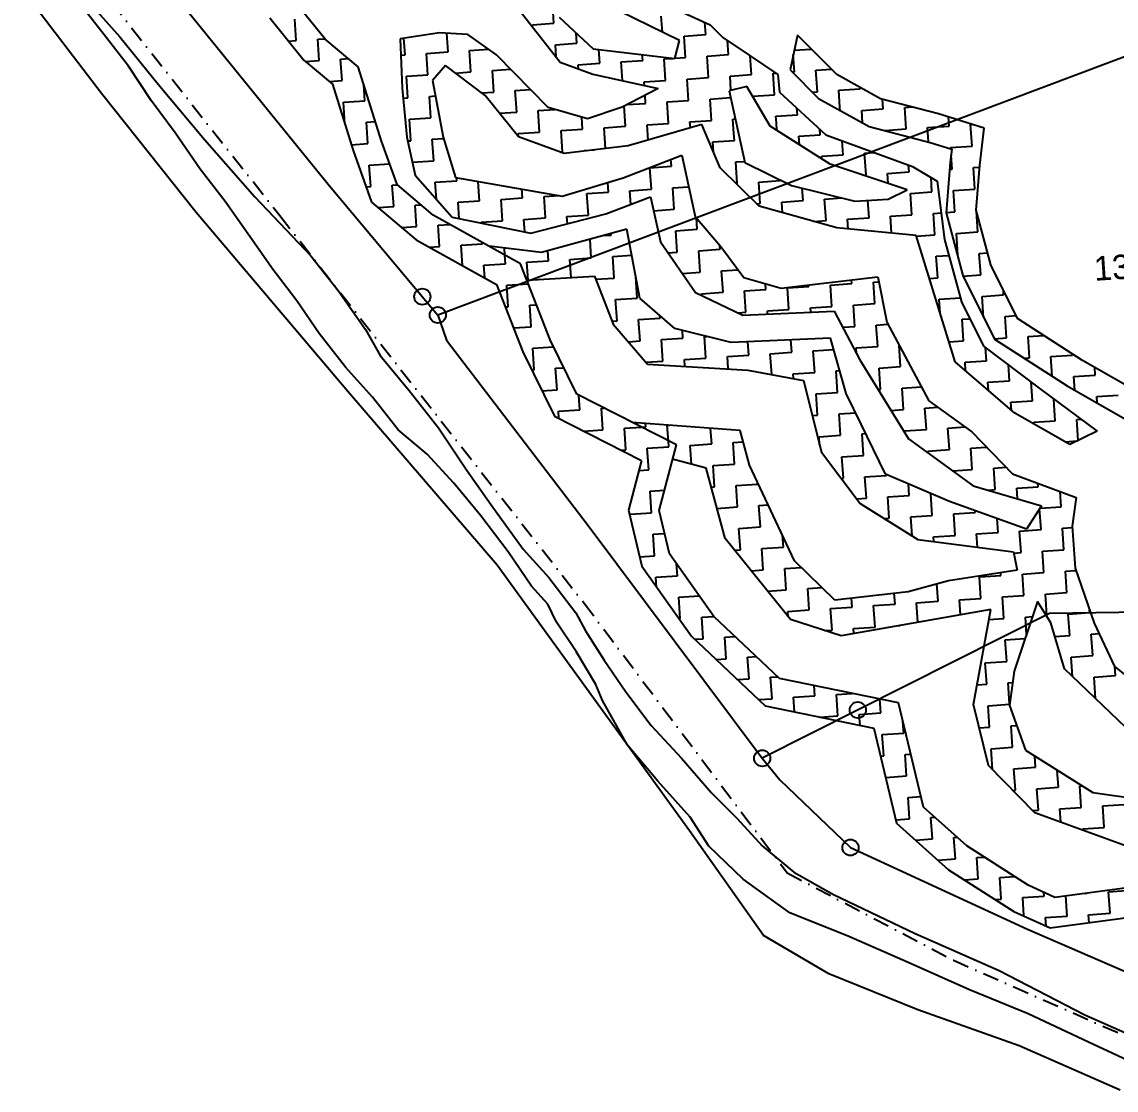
# Model space of a CAD drawing. Header units: metres. Extents: x 302356 to 305648, y 1939949 to 1943623.
# Drawn here: x 303051.5 to 303389.8, y 1940219.7 to 1940550 of the extents above; entities that cross this region are included whole.
import ezdxf

# ---------------------------------------------------------------- set-up
doc = ezdxf.new("R2010")
doc.units = ezdxf.units.M
doc.linetypes.add('DASHDOT', pattern=[1, 0.5, -0.25, 0, -0.25])
for name, color, linetype in [('LINE_WATER', 4, 'Continuous'), ('POLY_HATCH', 12, 'Continuous'), ('POLY_PARCEL', 6, 'Continuous'), ('POLY_WATER', 4, 'Continuous'), ('TEXT_PARCEL', 7, 'Continuous'), ('V_BOUND_STREAM_LINE', 7, 'DASHDOT')]:
    doc.layers.add(name, color=color, linetype=linetype)
doc.styles.add('TEXT_MAP', font='')
doc.styles.get('TEXT_MAP').set_extended_font_data('Kruti Dev 050')

msp = doc.modelspace()

# ---------------------------------------------------------------- linework, layer by layer
for centre in [(303175.29, 1940465.09), (303180.08, 1940459.39), (303309.93, 1940337.23), (303280.38, 1940322.33), (303307.67, 1940294.72)]:
    msp.add_circle(centre, 2.5)
at = {"layer": 'LINE_WATER'}
for p, q in [((303070.12, 1940558.47), (303081.74, 1940545.4)), ((303076.87, 1940546.04), (303071.33, 1940553.19)), ((303084.4, 1940536.35), (303076.87, 1940546.04)), ((303081.74, 1940545.4), (303093.59, 1940530.74)), ((303091.45, 1940525.76), (303084.4, 1940536.35)), ((303093.59, 1940530.74), (303107.96, 1940513.66)), ((303098.9, 1940515.74), (303091.45, 1940525.76)), ((303106.64, 1940504.45), (303098.9, 1940515.74)), ((303107.96, 1940513.66), (303123.55, 1940495.92)), ((303114.3, 1940494.55), (303106.64, 1940504.45)), ((303121.43, 1940484.39), (303114.3, 1940494.55)), ((303123.55, 1940495.92), (303140.8, 1940477.65)), ((303129.16, 1940473.32), (303121.43, 1940484.39)), ((303140.8, 1940477.65), (303149.26, 1940466.94)), ((303136.46, 1940463.82), (303129.16, 1940473.32)), ((303149.26, 1940466.94), (303157.7, 1940454.94)), ((303143.38, 1940453.66), (303136.46, 1940463.82)), ((303151.5, 1940443.25), (303143.38, 1940453.66)), ((303157.7, 1940454.94), (303162.22, 1940446.87)), ((303162.22, 1940446.87), (303171.22, 1940436.09)), ((303159.86, 1940434.04), (303151.5, 1940443.25)), ((303171.22, 1940436.09), (303180.28, 1940424.46)), ((303167.85, 1940423.84), (303159.86, 1940434.04)), ((303176.74, 1940416.38), (303167.85, 1940423.84)), ((303180.28, 1940424.46), (303189, 1940411.52)), ((303185.08, 1940407.39), (303176.74, 1940416.38)), ((303189, 1940411.52), (303196.61, 1940400.66)), ((303193.39, 1940397.32), (303185.08, 1940407.39)), ((303196.61, 1940400.66), (303206.45, 1940387.03)), ((303201.88, 1940386.18), (303193.39, 1940397.32)), ((303209.05, 1940375.5), (303201.88, 1940386.18)), ((303206.45, 1940387.03), (303214.45, 1940378.22)), ((303214.45, 1940378.22), (303222.71, 1940367.29)), ((303214.05, 1940369.93), (303209.05, 1940375.5)), ((303216.78, 1940364.42), (303214.05, 1940369.93)), ((303222.87, 1940355.38), (303216.78, 1940364.42)), ((303222.71, 1940367.29), (303225.78, 1940361.7)), ((303225.78, 1940361.7), (303231.55, 1940352.64)), ((303228.93, 1940345.16), (303222.87, 1940355.38)), ((303231.55, 1940352.64), (303238.22, 1940342.88)), ((303230.99, 1940340.14), (303228.93, 1940345.16)), ((303238.22, 1940342.88), (303246.02, 1940332.46)), ((303238.71, 1940326.38), (303230.99, 1940340.14)), ((303246.02, 1940332.46), (303255.41, 1940322.35)), ((303248.15, 1940315.2), (303238.71, 1940326.38)), ((303255.41, 1940322.35), (303264.73, 1940311.59)), ((303258.14, 1940304.06), (303248.15, 1940315.2)), ((303264.73, 1940311.59), (303272.56, 1940303.85)), ((303263.9, 1940295.11), (303258.14, 1940304.06)), ((303272.56, 1940303.85), (303280.34, 1940295.25)), ((303274.47, 1940284.97), (303263.9, 1940295.11)), ((303280.34, 1940295.25), (303290.13, 1940287.1)), ((303290.13, 1940287.1), (303302.42, 1940280.2)), ((303288.93, 1940274.56), (303274.47, 1940284.97)), ((303302.42, 1940280.2), (303327.63, 1940268.15)), ((303307.16, 1940267.2), (303288.93, 1940274.56)), ((303325.54, 1940259.2), (303307.16, 1940267.2)), ((303327.63, 1940268.15), (303353.66, 1940256.69)), ((303344.49, 1940250.71), (303325.54, 1940259.2)), ((303353.66, 1940256.69), (303380.16, 1940243.02)), ((303362.62, 1940243.34), (303344.49, 1940250.71)), ((303381.27, 1940234.5), (303362.62, 1940243.34)), ((303380.16, 1940243.02), (303403.98, 1940232.38)), ((303400.8, 1940225.4), (303381.27, 1940234.5))]:
    msp.add_line(p, q, dxfattribs=at)
at = {"layer": 'POLY_HATCH'}
for p, q in [((303254.78, 1940544.25), (303226.98, 1940557.98)), ((303145.21, 1940544.67), (303135.97, 1940556.18)), ((303203.25, 1940556.2), (303217.94, 1940537.59)), ((303248.89, 1940556.17), (303264.32, 1940549.14)), ((303128.09, 1940551.31), (303138.62, 1940538.18)), ((303217.61, 1940551.54), (303228.08, 1940541.72)), ((303264.32, 1940549.14), (303268.24, 1940545.23)), ((303155.48, 1940536.16), (303145.21, 1940544.67)), ((303180.65, 1940546.69), (303168.44, 1940544.78)), ((303168.44, 1940544.78), (303169.1, 1940529.58)), ((303189.4, 1940546.19), (303180.65, 1940546.69)), ((303198.18, 1940539.89), (303189.4, 1940546.19)), ((303253.33, 1940538.71), (303254.78, 1940544.25)), ((303268.24, 1940545.23), (303276.32, 1940539.78)), ((303291.27, 1940545.95), (303288.98, 1940535.22)), ((303303.42, 1940533.77), (303291.27, 1940545.95)), ((303228.08, 1940541.72), (303253.33, 1940538.71)), ((303138.62, 1940538.18), (303147.51, 1940530.81)), ((303214.17, 1940523.55), (303198.18, 1940539.89)), ((303217.94, 1940537.59), (303227.99, 1940533.91)), ((303276.32, 1940539.78), (303285.23, 1940533.78)), ((303162.66, 1940513.2), (303155.48, 1940536.16)), ((303182.44, 1940536.59), (303178.4, 1940531.96)), ((303194.69, 1940527.25), (303182.44, 1940536.59)), ((303227.99, 1940533.91), (303248.26, 1940529.47)), ((303285.23, 1940533.78), (303285.76, 1940528.31)), ((303288.98, 1940535.22), (303297.83, 1940526.34)), ((303316.93, 1940526.29), (303303.42, 1940533.77)), ((303147.51, 1940530.81), (303153.93, 1940510.28)), ((303178.4, 1940531.96), (303181.76, 1940514.41)), ((303275.59, 1940530.09), (303270.12, 1940528.74)), ((303282.8, 1940517.82), (303275.59, 1940530.09)), ((303169.1, 1940529.58), (303170.48, 1940514.44)), ((303204.99, 1940514.52), (303194.69, 1940527.25)), ((303248.26, 1940529.47), (303237.04, 1940523.64)), ((303270.12, 1940528.74), (303275.06, 1940506.51)), ((303285.76, 1940528.31), (303300.09, 1940515.12)), ((303226.39, 1940520.02), (303214.17, 1940523.55)), ((303237.04, 1940523.64), (303226.39, 1940520.02)), ((303297.83, 1940526.34), (303313.5, 1940517.68)), ((303334.87, 1940521.63), (303316.93, 1940526.29)), ((303349.02, 1940517.13), (303334.87, 1940521.63)), ((303261.74, 1940518.34), (303238.95, 1940511.73)), ((303267.37, 1940504.93), (303261.74, 1940518.34)), ((303301.43, 1940506), (303282.8, 1940517.82)), ((303313.5, 1940517.68), (303332.32, 1940512.78)), ((303347.69, 1940505.72), (303349.02, 1940517.13)), ((303167.46, 1940499.74), (303162.66, 1940513.2)), ((303170.48, 1940514.44), (303173.09, 1940502.64)), ((303181.76, 1940514.41), (303185.5, 1940501.96)), ((303219.14, 1940509.3), (303204.99, 1940514.52)), ((303300.09, 1940515.12), (303326.89, 1940505.31)), ((303153.93, 1940510.28), (303159.62, 1940494.31)), ((303238.95, 1940511.73), (303219.14, 1940509.3)), ((303332.32, 1940512.78), (303339.01, 1940510.66)), ((303339.01, 1940510.66), (303338.54, 1940506.63)), ((303237.44, 1940501.83), (303255.48, 1940508.85)), ((303255.48, 1940508.85), (303259.66, 1940489.9)), ((303275.06, 1940506.51), (303289.44, 1940499.47)), ((303338.54, 1940506.63), (303337.23, 1940490.98)), ((303279.42, 1940493.04), (303267.37, 1940504.93)), ((303325.19, 1940498.12), (303301.43, 1940506)), ((303326.89, 1940505.31), (303334.46, 1940500.74)), ((303346.53, 1940491.8), (303347.69, 1940505.72)), ((303178.67, 1940490.26), (303167.46, 1940499.74)), ((303173.09, 1940502.64), (303184.5, 1940489.61)), ((303185.5, 1940501.96), (303218.57, 1940496.2)), ((303218.57, 1940496.2), (303237.44, 1940501.83)), ((303334.46, 1940500.74), (303336.76, 1940482.75)), ((303289.44, 1940499.47), (303309.07, 1940494.58)), ((303319.33, 1940495.27), (303325.19, 1940498.12)), ((303159.62, 1940494.31), (303173.42, 1940482.66)), ((303232, 1940490.64), (303245.8, 1940495.92)), ((303245.8, 1940495.92), (303248.92, 1940481.98)), ((303303.48, 1940486.32), (303279.42, 1940493.04)), ((303309.07, 1940494.58), (303319.33, 1940495.27)), ((303205.64, 1940475.24), (303178.67, 1940490.26)), ((303184.5, 1940489.61), (303208.79, 1940484.72)), ((303208.79, 1940484.72), (303232, 1940490.64)), ((303259.66, 1940489.9), (303267.55, 1940480.63)), ((303337.23, 1940490.98), (303342.37, 1940471.65)), ((303351.03, 1940474.91), (303346.53, 1940491.8)), ((303327.97, 1940483.98), (303303.48, 1940486.32)), ((303173.42, 1940482.66), (303198.27, 1940468.82)), ((303238.48, 1940485.9), (303212.09, 1940478.68)), ((303242.59, 1940464.62), (303238.48, 1940485.9)), ((303340.04, 1940444.87), (303327.97, 1940483.98)), ((303336.76, 1940482.75), (303342.05, 1940463.51)), ((303212.09, 1940478.68), (303195.95, 1940480.64)), ((303248.92, 1940481.98), (303259.78, 1940466.38)), ((303267.55, 1940480.63), (303274.74, 1940470.95)), ((303214.82, 1940451.68), (303205.64, 1940475.24)), ((303359.28, 1940458.28), (303351.03, 1940474.91)), ((303207.61, 1940470.19), (303228.56, 1940471.44)), ((303228.56, 1940471.44), (303234.28, 1940456.59)), ((303274.74, 1940470.95), (303286.21, 1940467.74)), ((303286.21, 1940467.74), (303316.12, 1940471.2)), ((303316.12, 1940471.2), (303318.87, 1940457.23)), ((303342.37, 1940471.65), (303352.18, 1940451.9)), ((303198.27, 1940468.82), (303206.39, 1940447.98)), ((303259.78, 1940466.38), (303274.41, 1940459.38)), ((303253.4, 1940455.19), (303242.59, 1940464.62)), ((303342.05, 1940463.51), (303348.79, 1940449.81)), ((303274.41, 1940459.38), (303302.65, 1940460.56)), ((303302.65, 1940460.56), (303310.57, 1940445.49)), ((303234.28, 1940456.59), (303244.92, 1940444.24)), ((303318.87, 1940457.23), (303331.89, 1940432.88)), ((303379.46, 1940445.38), (303359.28, 1940458.28)), ((303270.75, 1940450.92), (303253.4, 1940455.19)), ((303301.52, 1940452.26), (303270.75, 1940450.92)), ((303306.31, 1940435.17), (303301.52, 1940452.26)), ((303223.03, 1940434.9), (303214.82, 1940451.68)), ((303348.79, 1940449.81), (303366, 1940436.82)), ((303352.18, 1940451.9), (303374.69, 1940437.51)), ((303206.39, 1940447.98), (303216.12, 1940428.09)), ((303310.57, 1940445.49), (303325.64, 1940421.1)), ((303399.1, 1940434.12), (303379.46, 1940445.38)), ((303244.92, 1940444.24), (303275.91, 1940442.33)), ((303275.91, 1940442.33), (303293.19, 1940439.14)), ((303358.54, 1940429.06), (303340.04, 1940444.87)), ((303293.19, 1940439.14), (303298.68, 1940417.01)), ((303366, 1940436.82), (303383.96, 1940423.52)), ((303374.69, 1940437.51), (303392.53, 1940427.29)), ((303253.83, 1940419.23), (303223.03, 1940434.9)), ((303310.94, 1940425.68), (303306.31, 1940435.17)), ((303331.89, 1940432.88), (303345.24, 1940423.26)), ((303375.53, 1940419.32), (303358.54, 1940429.06)), ((303216.12, 1940428.09), (303243.06, 1940414.39)), ((303273.54, 1940423.67), (303240.19, 1940426.17)), ((303318.52, 1940410.22), (303310.94, 1940425.68)), ((303276.43, 1940412.98), (303273.54, 1940423.67)), ((303345.24, 1940423.26), (303357.74, 1940410.31)), ((303383.96, 1940423.52), (303375.53, 1940419.32)), ((303248.54, 1940398.92), (303253.83, 1940419.23)), ((303325.64, 1940421.1), (303345.63, 1940406.61)), ((303298.68, 1940417.01), (303310.64, 1940401.13)), ((303243.06, 1940414.39), (303239.06, 1940399.02)), ((303263.06, 1940412.08), (303252.67, 1940414.78)), ((303268.88, 1940390.33), (303263.06, 1940412.08)), ((303290.41, 1940383.43), (303276.43, 1940412.98)), ((303338.33, 1940401.76), (303318.52, 1940410.22)), ((303357.74, 1940410.31), (303377.48, 1940402.93)), ((303345.63, 1940406.61), (303366.75, 1940400.41)), ((303362.15, 1940393.2), (303338.33, 1940401.76)), ((303377.48, 1940402.93), (303376.25, 1940394.14)), ((303239.06, 1940399.02), (303243.17, 1940381.69)), ((303251.71, 1940385.55), (303248.54, 1940398.92)), ((303310.64, 1940401.13), (303328.46, 1940389.99)), ((303366.75, 1940400.41), (303362.15, 1940393.2)), ((303376.25, 1940394.14), (303377.13, 1940381.13)), ((303289.09, 1940365.2), (303268.88, 1940390.33)), ((303328.46, 1940389.99), (303358.12, 1940386.18)), ((303265.45, 1940366.14), (303251.71, 1940385.55)), ((303358.12, 1940386.18), (303359.24, 1940380.45)), ((303243.17, 1940381.69), (303258.47, 1940360.08)), ((303302.85, 1940371.21), (303290.41, 1940383.43)), ((303377.13, 1940381.13), (303383, 1940364.11)), ((303359.24, 1940380.45), (303338.03, 1940377.21)), ((303338.03, 1940377.21), (303325.55, 1940373.83)), ((303325.55, 1940373.83), (303302.85, 1940371.21)), ((303351.04, 1940368.37), (303304.75, 1940360.17)), ((303345.76, 1940338.98), (303351.04, 1940368.37)), ((303365.54, 1940370.79), (303358.28, 1940349.25)), ((303369.62, 1940364.17), (303365.54, 1940370.79)), ((303285.73, 1940347.04), (303265.45, 1940366.14)), ((303304.75, 1940360.17), (303289.09, 1940365.2)), ((303373.84, 1940349.94), (303369.62, 1940364.17)), ((303383, 1940364.11), (303389.34, 1940350.75)), ((303258.47, 1940360.08), (303281.32, 1940338.55)), ((303389.34, 1940350.75), (303406.8, 1940336.54)), ((303358.28, 1940349.25), (303356.81, 1940338.63)), ((303395.19, 1940329.6), (303373.84, 1940349.94)), ((303322.53, 1940339.42), (303285.73, 1940347.04)), ((303281.32, 1940338.55), (303314.94, 1940331.59)), ((303330.23, 1940307.23), (303322.53, 1940339.42)), ((303350.3, 1940320.05), (303345.76, 1940338.98)), ((303356.81, 1940338.63), (303361.74, 1940324.81)), ((303314.94, 1940331.59), (303321.95, 1940302.29)), ((303361.74, 1940324.81), (303382.59, 1940311.7)), ((303364.72, 1940305.42), (303350.3, 1940320.05)), ((303382.59, 1940311.7), (303414.48, 1940307.31)), ((303343.62, 1940295.21), (303330.23, 1940307.23)), ((303394.13, 1940294.7), (303364.72, 1940305.42)), ((303321.95, 1940302.29), (303338.03, 1940287.86)), ((303362.61, 1940283.07), (303343.62, 1940295.21)), ((303338.03, 1940287.86), (303358.2, 1940274.97)), ((303370.86, 1940279.32), (303362.61, 1940283.07)), ((303401.6, 1940283.43), (303370.86, 1940279.32)), ((303358.2, 1940274.97), (303369.46, 1940269.85)), ((303369.46, 1940269.85), (303394.83, 1940273.24))]:
    msp.add_line(p, q, dxfattribs=at)
at = {"layer": 'POLY_HATCH', "linetype": 'Continuous'}
for p, q in [((303215.98, 1940549.62), (303215.53, 1940556.26)), ((303136.3, 1940544.25), (303135.86, 1940550.89)), ((303249.51, 1940546.85), (303249.18, 1940551.86)), ((303209.34, 1940549.17), (303215.98, 1940549.62)), ((303209.39, 1940548.42), (303209.34, 1940549.17)), ((303262.9, 1940546.11), (303262.65, 1940549.9)), ((303133.88, 1940544.09), (303136.3, 1940544.25)), ((303142.94, 1940544.7), (303145.07, 1940544.84)), ((303143.39, 1940538.06), (303142.94, 1940544.7)), ((303169.95, 1940539.85), (303169.6, 1940544.96)), ((303183.23, 1940540.74), (303182.83, 1940546.57)), ((303223.07, 1940543.43), (303222.85, 1940546.63)), ((303256.26, 1940545.66), (303262.9, 1940546.11)), ((303256.71, 1940539.02), (303256.26, 1940545.66)), ((303269.99, 1940539.92), (303269.7, 1940544.25)), ((303176.59, 1940540.3), (303183.23, 1940540.74)), ((303177.03, 1940533.66), (303176.59, 1940540.3)), ((303189.87, 1940541.19), (303195.81, 1940541.59)), ((303190.31, 1940534.55), (303189.87, 1940541.19)), ((303216.43, 1940542.98), (303223.07, 1940543.43)), ((303216.68, 1940539.19), (303216.43, 1940542.98)), ((303230.15, 1940537.23), (303229.86, 1940541.51)), ((303290.27, 1940541.28), (303295.56, 1940541.64)), ((303139.11, 1940537.77), (303143.39, 1940538.06)), ((303150.03, 1940538.51), (303152.45, 1940538.67)), ((303150.48, 1940531.87), (303150.03, 1940538.51)), ((303168.65, 1940539.76), (303169.95, 1940539.85)), ((303223.51, 1940536.79), (303230.15, 1940537.23)), ((303223.6, 1940535.52), (303223.51, 1940536.79)), ((303236.79, 1940537.68), (303243.43, 1940538.13)), ((303237.18, 1940531.9), (303236.79, 1940537.68)), ((303243.43, 1940538.13), (303243.31, 1940539.91)), ((303250.07, 1940538.58), (303252.86, 1940538.76)), ((303250.52, 1940531.94), (303250.07, 1940538.58)), ((303253.36, 1940538.8), (303256.71, 1940539.02)), ((303263.35, 1940539.47), (303269.99, 1940539.92)), ((303263.8, 1940532.83), (303263.35, 1940539.47)), ((303277.08, 1940533.73), (303276.69, 1940539.54)), ((303290.36, 1940534.62), (303290, 1940539.98)), ((303170.4, 1940533.21), (303177.03, 1940533.66)), ((303185.54, 1940534.23), (303190.31, 1940534.55)), ((303196.95, 1940535), (303202.59, 1940535.38)), ((303197.4, 1940528.36), (303196.95, 1940535)), ((303270.44, 1940533.28), (303277.08, 1940533.73)), ((303283.72, 1940534.17), (303284.57, 1940534.23)), ((303284.16, 1940527.53), (303283.72, 1940534.17)), ((303289.62, 1940534.57), (303290.36, 1940534.62)), ((303297, 1940535.07), (303301.8, 1940535.39)), ((303297.44, 1940528.43), (303297, 1940535.07)), ((303146.56, 1940531.6), (303150.48, 1940531.87)), ((303157.56, 1940525.68), (303157.23, 1940530.55)), ((303170.84, 1940526.57), (303170.4, 1940533.21)), ((303243.88, 1940531.49), (303250.52, 1940531.94)), ((303243.95, 1940530.42), (303243.88, 1940531.49)), ((303257.16, 1940532.38), (303263.8, 1940532.83)), ((303257.61, 1940525.74), (303257.16, 1940532.38)), ((303270.73, 1940528.89), (303270.44, 1940533.28)), ((303169.38, 1940526.47), (303170.84, 1940526.57)), ((303177.48, 1940527.02), (303179.32, 1940527.14)), ((303177.93, 1940520.38), (303177.48, 1940527.02)), ((303193.58, 1940528.1), (303197.4, 1940528.36)), ((303204.04, 1940528.81), (303208.71, 1940529.12)), ((303204.49, 1940522.17), (303204.04, 1940528.81)), ((303244.33, 1940524.85), (303244.16, 1940527.34)), ((303264.24, 1940526.19), (303270.59, 1940526.62)), ((303277.52, 1940527.09), (303284.16, 1940527.53)), ((303277.55, 1940526.77), (303277.52, 1940527.09)), ((303295.86, 1940528.32), (303297.44, 1940528.43)), ((303304.08, 1940528.88), (303310.72, 1940529.32)), ((303304.43, 1940523.69), (303304.08, 1940528.88)), ((303310.72, 1940529.32), (303310.69, 1940529.74)), ((303150.92, 1940525.23), (303157.56, 1940525.68)), ((303151.37, 1940518.59), (303150.92, 1940525.23)), ((303238.13, 1940517.76), (303237.71, 1940523.99)), ((303238.63, 1940524.47), (303244.33, 1940524.85)), ((303250.97, 1940525.3), (303257.61, 1940525.74)), ((303251.41, 1940518.66), (303250.97, 1940525.3)), ((303264.69, 1940519.55), (303264.24, 1940526.19)), ((303291.25, 1940521.34), (303291.11, 1940523.38)), ((303304.5, 1940522.65), (303304.43, 1940523.69)), ((303317.81, 1940523.13), (303317.61, 1940526.11)), ((303324.45, 1940523.58), (303326.77, 1940523.73)), ((303324.9, 1940516.94), (303324.45, 1940523.58)), ((303171.29, 1940519.93), (303177.93, 1940520.38)), ((303171.74, 1940513.29), (303171.29, 1940519.93)), ((303199.1, 1940521.8), (303204.49, 1940522.17)), ((303211.13, 1940522.61), (303216.21, 1940522.96)), ((303211.57, 1940515.97), (303211.13, 1940522.61)), ((303224.85, 1940516.87), (303224.61, 1940520.53)), ((303271.33, 1940520), (303272.05, 1940520.05)), ((303271.63, 1940515.56), (303271.33, 1940520)), ((303284.61, 1940520.89), (303291.25, 1940521.34)), ((303284.75, 1940518.81), (303284.61, 1940520.89)), ((303311.17, 1940522.68), (303317.81, 1940523.13)), ((303311.43, 1940518.82), (303311.17, 1940522.68)), ((303338.18, 1940517.83), (303337.99, 1940520.64)), ((303151.33, 1940518.59), (303151.37, 1940518.59)), ((303158.01, 1940519.04), (303160.78, 1940519.22)), ((303158.46, 1940512.4), (303158.01, 1940519.04)), ((303218.21, 1940516.42), (303224.85, 1940516.87)), ((303218.66, 1940509.78), (303218.21, 1940516.42)), ((303231.49, 1940517.32), (303238.13, 1940517.76)), ((303231.93, 1940510.87), (303231.49, 1940517.32)), ((303244.77, 1940518.21), (303251.41, 1940518.66)), ((303245.09, 1940513.51), (303244.77, 1940518.21)), ((303258.05, 1940519.1), (303264.69, 1940519.55)), ((303258.17, 1940517.31), (303258.05, 1940519.1)), ((303284.91, 1940516.49), (303284.75, 1940518.81)), ((303298.34, 1940515.15), (303298.22, 1940516.84)), ((303318.26, 1940516.49), (303324.9, 1940516.94)), ((303318.26, 1940516.44), (303318.26, 1940516.49)), ((303331.54, 1940517.39), (303338.18, 1940517.83)), ((303331.84, 1940512.91), (303331.54, 1940517.39)), ((303344.82, 1940518.28), (303345.3, 1940518.31)), ((303345.26, 1940511.64), (303344.82, 1940518.28)), ((303170.75, 1940513.22), (303171.74, 1940513.29)), ((303178.38, 1940513.74), (303181.89, 1940513.97)), ((303178.82, 1940507.1), (303178.38, 1940513.74)), ((303204.94, 1940515.53), (303211.57, 1940515.97)), ((303205, 1940514.52), (303204.94, 1940515.53)), ((303265.14, 1940512.91), (303271.78, 1940513.36)), ((303271.78, 1940513.36), (303271.63, 1940515.56)), ((303291.7, 1940514.7), (303298.34, 1940515.15)), ((303291.88, 1940512.06), (303291.7, 1940514.7)), ((303305.42, 1940508.96), (303305.13, 1940513.27)), ((303153.38, 1940512.05), (303158.46, 1940512.4)), ((303217.97, 1940509.74), (303218.66, 1940509.78)), ((303225.3, 1940510.23), (303228.4, 1940510.44)), ((303225.31, 1940510.06), (303225.3, 1940510.23)), ((303265.35, 1940509.73), (303265.14, 1940512.91)), ((303338.62, 1940511.19), (303345.26, 1940511.64)), ((303338.65, 1940510.77), (303338.62, 1940511.19)), ((303172.2, 1940506.65), (303178.82, 1940507.1)), ((303252.31, 1940505.38), (303252.16, 1940507.56)), ((303272.23, 1940506.72), (303274.97, 1940506.9)), ((303272.67, 1940500.08), (303272.23, 1940506.72)), ((303298.79, 1940508.51), (303305.42, 1940508.96)), ((303298.84, 1940507.64), (303298.79, 1940508.51)), ((303312.06, 1940509.4), (303315.14, 1940509.61)), ((303312.51, 1940502.76), (303312.06, 1940509.4)), ((303339.07, 1940504.55), (303338.79, 1940508.77)), ((303158.9, 1940505.76), (303165.16, 1940506.18)), ((303159.35, 1940499.12), (303158.9, 1940505.76)), ((303245.67, 1940504.93), (303252.31, 1940505.38)), ((303246.12, 1940498.29), (303245.67, 1940504.93)), ((303319.15, 1940503.21), (303325.79, 1940503.66)), ((303319.36, 1940500.05), (303319.15, 1940503.21)), ((303325.79, 1940503.66), (303325.65, 1940505.77)), ((303338.36, 1940504.51), (303339.07, 1940504.55)), ((303345.71, 1940505), (303347.65, 1940505.13)), ((303346.16, 1940498.36), (303345.71, 1940505)), ((303165.99, 1940499.56), (303167.54, 1940499.67)), ((303166.44, 1940492.92), (303165.99, 1940499.56)), ((303179.27, 1940500.46), (303185.91, 1940500.91)), ((303179.63, 1940495.17), (303179.27, 1940500.46)), ((303185.91, 1940500.91), (303185.84, 1940501.9)), ((303192.91, 1940496.05), (303192.59, 1940500.72)), ((303232.84, 1940497.4), (303232.63, 1940500.4)), ((303272.31, 1940500.06), (303272.67, 1940500.08)), ((303279.31, 1940500.53), (303285.95, 1940500.98)), ((303279.76, 1940493.89), (303279.31, 1940500.53)), ((303285.95, 1940500.98), (303285.94, 1940501.18)), ((303311.41, 1940502.69), (303312.51, 1940502.76)), ((303332.88, 1940497.47), (303332.58, 1940501.88)), ((303157.94, 1940499.02), (303159.35, 1940499.12)), ((303206.28, 1940495.61), (303206.09, 1940498.37)), ((303212.92, 1940496.06), (303217.6, 1940496.37)), ((303226.2, 1940496.95), (303232.84, 1940497.4)), ((303226.64, 1940490.31), (303226.2, 1940496.95)), ((303239.48, 1940497.84), (303246.12, 1940498.29)), ((303239.76, 1940493.61), (303239.48, 1940497.84)), ((303252.75, 1940498.74), (303257.64, 1940499.07)), ((303253.2, 1940492.1), (303252.75, 1940498.74)), ((303293.04, 1940494.78), (303292.78, 1940498.64)), ((303326.24, 1940497.02), (303332.88, 1940497.47)), ((303326.69, 1940490.38), (303326.24, 1940497.02)), ((303339.52, 1940497.91), (303346.16, 1940498.36)), ((303339.96, 1940491.27), (303339.52, 1940497.91)), ((303161.64, 1940492.6), (303166.44, 1940492.92)), ((303173.08, 1940493.37), (303174.85, 1940493.49)), ((303173.53, 1940486.73), (303173.08, 1940493.37)), ((303186.36, 1940494.27), (303193, 1940494.71)), ((303186.7, 1940489.17), (303186.36, 1940494.27)), ((303193, 1940494.71), (303192.91, 1940496.05)), ((303199.64, 1940495.16), (303206.28, 1940495.61)), ((303200.08, 1940488.52), (303199.64, 1940495.16)), ((303213.36, 1940489.42), (303212.92, 1940496.06)), ((303278.64, 1940493.81), (303279.76, 1940493.89)), ((303286.4, 1940494.34), (303293.04, 1940494.78)), ((303286.62, 1940491.03), (303286.4, 1940494.34)), ((303299.68, 1940495.23), (303305.01, 1940495.59)), ((303300.13, 1940488.59), (303299.68, 1940495.23)), ((303313.41, 1940489.48), (303313.05, 1940494.84)), ((303206.72, 1940488.97), (303213.36, 1940489.42)), ((303220, 1940489.86), (303226.64, 1940490.31)), ((303220.15, 1940487.62), (303220, 1940489.86)), ((303246.75, 1940491.66), (303253.2, 1940492.1)), ((303260.29, 1940485.91), (303260.05, 1940489.44)), ((303306.77, 1940489.04), (303313.41, 1940489.48)), ((303320.05, 1940489.93), (303326.69, 1940490.38)), ((303320.4, 1940484.7), (303320.05, 1940489.93)), ((303333.33, 1940490.83), (303335.71, 1940490.99)), ((303333.77, 1940484.19), (303333.33, 1940490.83)), ((303337.24, 1940491.09), (303339.96, 1940491.27)), ((303347.05, 1940485.08), (303346.62, 1940491.48)), ((303168.96, 1940486.42), (303173.53, 1940486.73)), ((303180.17, 1940487.18), (303183.77, 1940487.42)), ((303180.61, 1940480.54), (303180.17, 1940487.18)), ((303193.44, 1940488.07), (303200.08, 1940488.52)), ((303193.46, 1940487.81), (303193.44, 1940488.07)), ((303206.99, 1940485.08), (303206.72, 1940488.97)), ((303296.28, 1940488.33), (303300.13, 1940488.59)), ((303306.97, 1940485.98), (303306.77, 1940489.04)), ((303227.54, 1940477.03), (303227.15, 1940482.8)), ((303231.39, 1940483.96), (303233.73, 1940484.12)), ((303233.73, 1940484.12), (303233.7, 1940484.59)), ((303253.65, 1940485.46), (303260.29, 1940485.91)), ((303254.1, 1940478.82), (303253.65, 1940485.46)), ((303328.02, 1940483.8), (303333.77, 1940484.19)), ((303340.41, 1940484.63), (303347.05, 1940485.08)), ((303340.86, 1940477.99), (303340.41, 1940484.63)), ((303177.59, 1940480.34), (303180.61, 1940480.54)), ((303187.25, 1940480.99), (303193.89, 1940481.43)), ((303187.67, 1940474.72), (303187.25, 1940480.99)), ((303193.89, 1940481.43), (303193.87, 1940481.8)), ((303200.8, 1940477.94), (303200.65, 1940480.07)), ((303214.26, 1940476.14), (303214.05, 1940479.22)), ((303260.74, 1940479.27), (303267.38, 1940479.71)), ((303261.18, 1940472.63), (303260.74, 1940479.27)), ((303267.38, 1940479.71), (303267.29, 1940480.93)), ((303200.98, 1940475.24), (303200.8, 1940477.94)), ((303207.62, 1940475.69), (303214.26, 1940476.14)), ((303220.9, 1940476.58), (303227.54, 1940477.03)), ((303221.27, 1940471.01), (303220.9, 1940476.58)), ((303234.18, 1940477.48), (303240.03, 1940477.87)), ((303234.62, 1940470.84), (303234.18, 1940477.48)), ((303251.25, 1940478.63), (303254.1, 1940478.82)), ((303334.22, 1940477.55), (303338.12, 1940477.81)), ((303334.67, 1940470.91), (303334.22, 1940477.55)), ((303340.69, 1940477.98), (303340.86, 1940477.99)), ((303347.5, 1940478.44), (303350.04, 1940478.61)), ((303347.95, 1940471.8), (303347.5, 1940478.44)), ((303194.34, 1940474.79), (303200.98, 1940475.24)), ((303194.6, 1940470.86), (303194.34, 1940474.79)), ((303207.99, 1940470.22), (303207.62, 1940475.69)), ((303255.69, 1940472.26), (303261.18, 1940472.63)), ((303267.82, 1940473.07), (303272.91, 1940473.42)), ((303268.27, 1940466.43), (303267.82, 1940473.07)), ((303201.43, 1940468.6), (303208.05, 1940469.05)), ((303228.94, 1940470.46), (303234.62, 1940470.84)), ((303241.26, 1940471.29), (303241.3, 1940471.29)), ((303241.71, 1940464.65), (303241.26, 1940471.29)), ((303281.55, 1940467.33), (303281.43, 1940469.08)), ((303301.47, 1940468.67), (303308.11, 1940469.12)), ((303308.11, 1940469.12), (303308.03, 1940470.26)), ((303314.75, 1940469.57), (303316.42, 1940469.68)), ((303315.2, 1940462.93), (303314.75, 1940469.57)), ((303332.06, 1940470.73), (303334.67, 1940470.91)), ((303342.48, 1940471.43), (303347.95, 1940471.8)), ((303201.87, 1940461.96), (303201.43, 1940468.6)), ((303261.63, 1940465.99), (303268.27, 1940466.43)), ((303261.67, 1940465.48), (303261.63, 1940465.99)), ((303274.91, 1940466.88), (303281.55, 1940467.33)), ((303275.36, 1940460.24), (303274.91, 1940466.88)), ((303288.19, 1940467.78), (303294.83, 1940468.22)), ((303288.64, 1940461.14), (303288.19, 1940467.78)), ((303294.83, 1940468.22), (303294.79, 1940468.73)), ((303301.92, 1940462.03), (303301.47, 1940468.67)), ((303355.03, 1940465.61), (303354.94, 1940467.04)), ((303208.51, 1940462.41), (303210.59, 1940462.55)), ((303208.96, 1940455.77), (303208.51, 1940462.41)), ((303235.07, 1940464.2), (303241.71, 1940464.65)), ((303235.52, 1940457.56), (303235.07, 1940464.2)), ((303308.56, 1940462.48), (303315.2, 1940462.93)), ((303309, 1940455.84), (303308.56, 1940462.48)), ((303335.11, 1940464.27), (303341.72, 1940464.71)), ((303335.41, 1940459.86), (303335.11, 1940464.27)), ((303348.39, 1940465.16), (303355.03, 1940465.61)), ((303348.83, 1940458.64), (303348.39, 1940465.16)), ((303200.96, 1940461.9), (303201.87, 1940461.96)), ((303248.8, 1940458.45), (303248.74, 1940459.25)), ((303272.95, 1940460.08), (303275.36, 1940460.24)), ((303282, 1940460.69), (303288.64, 1940461.14)), ((303282.06, 1940459.7), (303282, 1940460.69)), ((303295.28, 1940461.58), (303301.92, 1940462.03)), ((303295.37, 1940460.25), (303295.28, 1940461.58)), ((303355.48, 1940458.97), (303358.83, 1940459.2)), ((303355.93, 1940452.33), (303355.48, 1940458.97)), ((303203.5, 1940455.4), (303208.96, 1940455.77)), ((303233.95, 1940457.45), (303235.52, 1940457.56)), ((303242.16, 1940458.01), (303248.8, 1940458.45)), ((303242.61, 1940451.37), (303242.16, 1940458.01)), ((303305.26, 1940455.59), (303309, 1940455.84)), ((303315.64, 1940456.29), (303319.25, 1940456.53)), ((303316.09, 1940449.65), (303315.64, 1940456.29)), ((303342.2, 1940458.08), (303344.64, 1940458.24)), ((303342.65, 1940451.44), (303342.2, 1940458.08)), ((303249.25, 1940451.81), (303255.89, 1940452.26)), ((303255.89, 1940452.26), (303255.73, 1940454.62)), ((303262.53, 1940452.71), (303263.27, 1940452.76)), ((303262.97, 1940446.07), (303262.53, 1940452.71)), ((303352.09, 1940452.07), (303355.93, 1940452.33)), ((303362.57, 1940452.78), (303367.38, 1940453.1)), ((303363.01, 1940446.14), (303362.57, 1940452.78)), ((303209.41, 1940449.13), (303215.85, 1940449.56)), ((303209.86, 1940442.49), (303209.41, 1940449.13)), ((303238.99, 1940451.12), (303242.61, 1940451.37)), ((303249.69, 1940445.17), (303249.25, 1940451.81)), ((303276.25, 1940446.96), (303275.97, 1940451.14)), ((303289.53, 1940447.86), (303289.27, 1940451.73)), ((303296.17, 1940448.3), (303302.51, 1940448.73)), ((303309.45, 1940449.2), (303316.09, 1940449.65)), ((303309.57, 1940447.38), (303309.45, 1940449.2)), ((303323.18, 1940443.45), (303322.74, 1940450.01)), ((303338.11, 1940451.13), (303342.65, 1940451.44)), ((303349.74, 1940445.24), (303349.46, 1940449.3)), ((303256.33, 1940445.62), (303262.97, 1940446.07)), ((303256.47, 1940443.53), (303256.33, 1940445.62)), ((303269.61, 1940446.52), (303276.25, 1940446.96)), ((303269.87, 1940442.71), (303269.61, 1940446.52)), ((303282.89, 1940447.41), (303289.53, 1940447.86)), ((303283.33, 1940440.97), (303282.89, 1940447.41)), ((303296.62, 1940441.67), (303296.17, 1940448.3)), ((303361.36, 1940446.03), (303363.01, 1940446.14)), ((303369.65, 1940446.59), (303376.29, 1940447.03)), ((303370.07, 1940440.46), (303369.65, 1940446.59)), ((303376.29, 1940447.03), (303376.27, 1940447.42)), ((303209.1, 1940442.44), (303209.86, 1940442.49)), ((303216.49, 1940442.94), (303219.01, 1940443.11)), ((303216.94, 1940436.3), (303216.49, 1940442.94)), ((303244.42, 1940444.82), (303249.69, 1940445.17)), ((303303.26, 1940442.11), (303304.34, 1940442.19)), ((303303.7, 1940435.47), (303303.26, 1940442.11)), ((303316.54, 1940443.01), (303323.18, 1940443.45)), ((303316.98, 1940436.37), (303316.54, 1940443.01)), ((303343.1, 1940444.8), (303349.74, 1940445.24)), ((303343.28, 1940442.1), (303343.1, 1940444.8)), ((303356.82, 1940439.05), (303356.49, 1940444)), ((303383.38, 1940440.84), (303383.22, 1940443.22)), ((303289.98, 1940441.22), (303296.62, 1940441.67)), ((303290.08, 1940439.72), (303289.98, 1940441.22)), ((303350.18, 1940438.6), (303356.82, 1940439.05)), ((303350.35, 1940436.05), (303350.18, 1940438.6)), ((303363.91, 1940432.86), (303363.52, 1940438.7)), ((303376.74, 1940440.39), (303383.38, 1940440.84)), ((303377.03, 1940436.17), (303376.74, 1940440.39)), ((303212.26, 1940435.98), (303216.94, 1940436.3)), ((303297.07, 1940435.03), (303303.7, 1940435.47)), ((303316.24, 1940436.32), (303316.98, 1940436.37)), ((303323.62, 1940436.81), (303329.57, 1940437.22)), ((303324.07, 1940430.18), (303323.62, 1940436.81)), ((303224.03, 1940430.11), (303223.73, 1940434.54)), ((303297.51, 1940428.39), (303297.07, 1940435.03)), ((303357.27, 1940432.41), (303363.91, 1940432.86)), ((303357.43, 1940430), (303357.27, 1940432.41)), ((303370.55, 1940433.31), (303370.73, 1940433.32)), ((303371, 1940426.67), (303370.55, 1940433.31)), ((303383.83, 1940434.2), (303390.47, 1940434.65)), ((303383.96, 1940432.19), (303383.83, 1940434.2)), ((303217.39, 1940429.66), (303224.03, 1940430.11)), ((303217.54, 1940427.36), (303217.39, 1940429.66)), ((303230.67, 1940430.55), (303231.47, 1940430.61)), ((303231.12, 1940423.91), (303230.67, 1940430.55)), ((303304.15, 1940428.83), (303309.23, 1940429.18)), ((303304.6, 1940422.19), (303304.15, 1940428.83)), ((303320.19, 1940429.91), (303324.07, 1940430.18)), ((303330.71, 1940430.62), (303334.65, 1940430.89)), ((303331.16, 1940423.98), (303330.71, 1940430.62)), ((303244.4, 1940424.81), (303244.32, 1940425.86)), ((303251.03, 1940425.26), (303251.74, 1940425.3)), ((303251.36, 1940420.49), (303251.03, 1940425.26)), ((303295.88, 1940428.28), (303297.51, 1940428.39)), ((303364.36, 1940426.22), (303371, 1940426.67)), ((303364.39, 1940425.7), (303364.36, 1940426.22)), ((303377.64, 1940427.11), (303378.98, 1940427.2)), ((303378.08, 1940420.59), (303377.64, 1940427.11)), ((303225.12, 1940423.51), (303231.12, 1940423.91)), ((303237.76, 1940424.36), (303243.05, 1940424.72)), ((303238.2, 1940417.72), (303237.76, 1940424.36)), ((303243.05, 1940424.72), (303244.4, 1940424.81)), ((303264.76, 1940419.51), (303264.44, 1940424.35)), ((303297.96, 1940421.75), (303304.6, 1940422.19)), ((303298.13, 1940419.21), (303297.96, 1940421.75)), ((303311.24, 1940422.64), (303312.39, 1940422.72)), ((303311.69, 1940416), (303311.24, 1940422.64)), ((303324.52, 1940423.54), (303331.16, 1940423.98)), ((303324.56, 1940422.85), (303324.52, 1940423.54)), ((303337.8, 1940424.43), (303343.12, 1940424.79)), ((303338.25, 1940417.79), (303337.8, 1940424.43)), ((303244.84, 1940418.17), (303251.48, 1940418.62)), ((303251.48, 1940418.62), (303251.36, 1940420.49)), ((303258.12, 1940419.06), (303264.76, 1940419.51)), ((303258.51, 1940413.26), (303258.12, 1940419.06)), ((303271.4, 1940419.96), (303274.48, 1940420.17)), ((303271.85, 1940413.32), (303271.4, 1940419.96)), ((303344.88, 1940418.24), (303349.77, 1940418.57)), ((303374, 1940420.2), (303377.82, 1940420.46)), ((303236.71, 1940417.62), (303238.2, 1940417.72)), ((303245.29, 1940411.53), (303244.84, 1940418.17)), ((303305.05, 1940415.55), (303311.69, 1940416)), ((303305.49, 1940408.91), (303305.05, 1940415.55)), ((303331.61, 1940417.34), (303338.25, 1940417.79)), ((303331.65, 1940416.75), (303331.61, 1940417.34)), ((303345.33, 1940411.6), (303344.88, 1940418.24)), ((303242.26, 1940411.32), (303245.29, 1940411.53)), ((303251.93, 1940411.98), (303251.94, 1940411.98)), ((303251.93, 1940411.94), (303251.93, 1940411.98)), ((303265.21, 1940412.87), (303271.85, 1940413.32)), ((303265.66, 1940406.23), (303265.21, 1940412.87)), ((303339.31, 1940411.19), (303345.33, 1940411.6)), ((303351.97, 1940412.05), (303355.81, 1940412.3)), ((303352.42, 1940405.41), (303351.97, 1940412.05)), ((303304.81, 1940408.87), (303305.49, 1940408.91)), ((303312.13, 1940409.36), (303318.77, 1940409.81)), ((303312.58, 1940402.72), (303312.13, 1940409.36)), ((303318.77, 1940409.81), (303318.75, 1940410.12)), ((303245.74, 1940404.89), (303250.17, 1940405.19)), ((303246.18, 1940398.25), (303245.74, 1940404.89)), ((303264.64, 1940406.16), (303265.66, 1940406.23)), ((303272.3, 1940406.68), (303278.94, 1940407.13)), ((303272.74, 1940400.04), (303272.3, 1940406.68)), ((303278.94, 1940407.13), (303278.89, 1940407.78)), ((303325.86, 1940403.62), (303325.62, 1940407.19)), ((303350.22, 1940405.26), (303352.42, 1940405.41)), ((303359.06, 1940405.85), (303365.7, 1940406.3)), ((303359.28, 1940402.6), (303359.06, 1940405.85)), ((303365.7, 1940406.3), (303365.63, 1940407.36)), ((303372.79, 1940400.11), (303372.47, 1940404.8)), ((303309.59, 1940402.52), (303312.58, 1940402.72)), ((303319.22, 1940403.17), (303325.86, 1940403.62)), ((303319.67, 1940396.53), (303319.22, 1940403.17)), ((303332.5, 1940404.06), (303332.88, 1940404.09)), ((303332.95, 1940397.42), (303332.5, 1940404.06)), ((303239.54, 1940397.8), (303246.18, 1940398.25)), ((303266.4, 1940399.61), (303272.74, 1940400.04)), ((303279.38, 1940400.49), (303282.25, 1940400.68)), ((303279.83, 1940393.85), (303279.38, 1940400.49)), ((303339.59, 1940397.87), (303346.23, 1940398.32)), ((303346.23, 1940398.32), (303346.18, 1940398.94)), ((303366.59, 1940393.02), (303366.16, 1940399.48)), ((303366.28, 1940399.67), (303372.79, 1940400.11)), ((303239.62, 1940396.65), (303239.54, 1940397.8)), ((303318.16, 1940396.43), (303319.67, 1940396.53)), ((303326.31, 1940396.98), (303332.95, 1940397.42)), ((303326.7, 1940391.08), (303326.31, 1940396.98)), ((303340.03, 1940391.23), (303339.59, 1940397.87)), ((303353.31, 1940392.13), (303353.02, 1940396.48)), ((303246.63, 1940391.61), (303250.21, 1940391.85)), ((303247.08, 1940384.97), (303246.63, 1940391.61)), ((303273.19, 1940393.4), (303279.83, 1940393.85)), ((303273.64, 1940386.76), (303273.19, 1940393.4)), ((303286.92, 1940387.65), (303286.67, 1940391.34)), ((303333.39, 1940390.78), (303340.03, 1940391.23)), ((303346.67, 1940391.68), (303353.31, 1940392.13)), ((303346.95, 1940387.62), (303346.67, 1940391.68)), ((303359.95, 1940392.57), (303366.59, 1940393.02)), ((303360.4, 1940385.93), (303359.95, 1940392.57)), ((303373.23, 1940393.47), (303376.29, 1940393.67)), ((303373.68, 1940386.83), (303373.23, 1940393.47)), ((303333.49, 1940389.34), (303333.39, 1940390.78)), ((303242.46, 1940384.66), (303247.08, 1940384.97)), ((303271.85, 1940386.64), (303273.64, 1940386.76)), ((303280.28, 1940387.21), (303286.92, 1940387.65)), ((303280.72, 1940380.57), (303280.28, 1940387.21)), ((303358.2, 1940385.79), (303360.4, 1940385.93)), ((303367.04, 1940386.38), (303373.68, 1940386.83)), ((303367.49, 1940379.74), (303367.04, 1940386.38)), ((303254.17, 1940378.78), (303253.92, 1940382.42)), ((303287.36, 1940381.01), (303292.52, 1940381.36)), ((303247.53, 1940378.33), (303254.17, 1940378.78)), ((303247.73, 1940375.24), (303247.53, 1940378.33)), ((303276.94, 1940380.31), (303280.72, 1940380.57)), ((303287.81, 1940374.37), (303287.36, 1940381.01)), ((303347.57, 1940378.4), (303354.21, 1940378.85)), ((303348.02, 1940371.76), (303347.57, 1940378.4)), ((303354.21, 1940378.85), (303354.15, 1940379.67)), ((303360.85, 1940379.29), (303367.49, 1940379.74)), ((303361.29, 1940372.65), (303360.85, 1940379.29)), ((303374.13, 1940380.19), (303377.38, 1940380.41)), ((303374.57, 1940373.55), (303374.13, 1940380.19)), ((303282.03, 1940373.98), (303287.81, 1940374.37)), ((303294.45, 1940374.82), (303298.87, 1940375.12)), ((303294.9, 1940368.18), (303294.45, 1940374.82)), ((303334.74, 1940370.87), (303334.38, 1940376.22)), ((303254.61, 1940372.14), (303260.9, 1940372.56)), ((303255.06, 1940365.5), (303254.61, 1940372.14)), ((303308.18, 1940369.08), (303307.99, 1940371.8)), ((303321.46, 1940369.97), (303321.23, 1940373.33)), ((303341.38, 1940371.31), (303348.02, 1940371.76)), ((303341.69, 1940366.71), (303341.38, 1940371.31)), ((303354.66, 1940372.21), (303361.29, 1940372.65)), ((303355.1, 1940365.57), (303354.66, 1940372.21)), ((303367.93, 1940373.1), (303374.57, 1940373.55)), ((303368.38, 1940366.46), (303367.93, 1940373.1)), ((303288.26, 1940367.73), (303294.9, 1940368.18)), ((303288.37, 1940366.1), (303288.26, 1940367.73)), ((303301.54, 1940368.63), (303308.18, 1940369.08)), ((303301.99, 1940361.99), (303301.54, 1940368.63)), ((303314.82, 1940369.52), (303321.46, 1940369.97)), ((303315.26, 1940362.88), (303314.82, 1940369.52)), ((303328.1, 1940370.42), (303334.74, 1940370.87)), ((303328.5, 1940364.37), (303328.1, 1940370.42)), ((303381.66, 1940367.36), (303381.61, 1940368.14)), ((303254.65, 1940365.47), (303255.06, 1940365.5)), ((303261.7, 1940365.95), (303265.41, 1940366.2)), ((303262.15, 1940359.31), (303261.7, 1940365.95)), ((303350.48, 1940365.26), (303355.1, 1940365.57)), ((303361.74, 1940366.01), (303363.98, 1940366.17)), ((303362.11, 1940360.61), (303361.74, 1940366.01)), ((303368.21, 1940366.45), (303368.38, 1940366.46)), ((303375.02, 1940366.91), (303381.66, 1940367.36)), ((303375.47, 1940360.27), (303375.02, 1940366.91)), ((303299.59, 1940361.83), (303301.99, 1940361.99)), ((303308.62, 1940362.44), (303315.26, 1940362.88)), ((303308.73, 1940360.87), (303308.62, 1940362.44)), ((303321.9, 1940363.33), (303323.05, 1940363.41)), ((303321.91, 1940363.21), (303321.9, 1940363.33)), ((303382.11, 1940360.72), (303384.53, 1940360.88)), ((303259.48, 1940359.13), (303262.15, 1940359.31)), ((303268.79, 1940359.75), (303272, 1940359.97)), ((303269.23, 1940353.11), (303268.79, 1940359.75)), ((303355.55, 1940358.93), (303361.68, 1940359.34)), ((303356, 1940352.29), (303355.55, 1940358.93)), ((303370.87, 1940359.96), (303375.47, 1940360.27)), ((303382.56, 1940354.08), (303382.11, 1940360.72)), ((303375.92, 1940353.63), (303382.56, 1940354.08)), ((303266.09, 1940352.9), (303269.23, 1940353.11)), ((303275.87, 1940353.56), (303278.61, 1940353.75)), ((303276.32, 1940346.92), (303275.87, 1940353.56)), ((303349.36, 1940351.84), (303356, 1940352.29)), ((303349.8, 1940345.2), (303349.36, 1940351.84)), ((303376.32, 1940347.57), (303375.92, 1940353.63)), ((303389.64, 1940347.88), (303389.46, 1940350.66)), ((303282.96, 1940347.37), (303285.22, 1940347.52)), ((303283.41, 1940340.73), (303282.96, 1940347.37)), ((303383, 1940347.44), (303389.64, 1940347.88)), ((303383.45, 1940340.8), (303383, 1940347.44)), ((303272.7, 1940346.68), (303276.32, 1940346.92)), ((303296.69, 1940341.62), (303296.47, 1940344.81)), ((303346.84, 1940345), (303349.8, 1940345.2)), ((303356.44, 1940345.65), (303357.79, 1940345.74)), ((303356.88, 1940339.13), (303356.44, 1940345.65)), ((303279.31, 1940340.45), (303283.41, 1940340.73)), ((303290.05, 1940341.18), (303296.69, 1940341.62)), ((303290.35, 1940336.68), (303290.05, 1940341.18)), ((303303.33, 1940342.07), (303308.15, 1940342.4)), ((303303.77, 1940335.43), (303303.33, 1940342.07)), ((303317.05, 1940336.33), (303316.76, 1940340.61)), ((303383.44, 1940340.8), (303383.45, 1940340.8)), ((303350.25, 1940338.56), (303356.87, 1940339.01)), ((303350.7, 1940331.92), (303350.25, 1940338.56)), ((303298.22, 1940335.06), (303303.77, 1940335.43)), ((303310.41, 1940335.88), (303317.05, 1940336.33)), ((303310.64, 1940332.48), (303310.41, 1940335.88)), ((303324.14, 1940330.13), (303323.9, 1940333.69)), ((303347.5, 1940331.71), (303350.7, 1940331.92)), ((303357.34, 1940332.37), (303359, 1940332.48)), ((303357.79, 1940325.73), (303357.34, 1940332.37)), ((303317.5, 1940329.69), (303324.14, 1940330.13)), ((303317.95, 1940323.05), (303317.5, 1940329.69)), ((303324.59, 1940323.49), (303326.31, 1940323.61)), ((303351.15, 1940325.28), (303357.79, 1940325.73)), ((303351.59, 1940318.75), (303351.15, 1940325.28)), ((303317, 1940322.98), (303317.95, 1940323.05)), ((303325.04, 1940316.85), (303324.59, 1940323.49)), ((303364.87, 1940319.54), (303364.64, 1940322.98)), ((303318.57, 1940316.42), (303325.04, 1940316.85)), ((303358.23, 1940319.09), (303364.87, 1940319.54)), ((303358.68, 1940312.45), (303358.23, 1940319.09)), ((303371.96, 1940313.34), (303371.61, 1940318.61)), ((303378.6, 1940313.79), (303379.2, 1940313.83)), ((303379.05, 1940307.15), (303378.6, 1940313.79)), ((303325.48, 1940310.21), (303329.45, 1940310.48)), ((303325.93, 1940303.57), (303325.48, 1940310.21)), ((303357.85, 1940312.39), (303358.68, 1940312.45)), ((303365.32, 1940312.9), (303371.96, 1940313.34)), ((303365.77, 1940306.26), (303365.32, 1940312.9)), ((303372.41, 1940306.71), (303379.05, 1940307.15)), ((303372.69, 1940302.52), (303372.41, 1940306.71)), ((303385.69, 1940307.6), (303392.33, 1940308.05)), ((303386.13, 1940300.96), (303385.69, 1940307.6)), ((303321.71, 1940303.29), (303325.93, 1940303.57)), ((303332.57, 1940304.02), (303333.72, 1940304.1)), ((303333.02, 1940297.38), (303332.57, 1940304.02)), ((303364.01, 1940306.14), (303365.77, 1940306.26)), ((303379.49, 1940300.51), (303386.13, 1940300.96)), ((303379.53, 1940300.02), (303379.49, 1940300.51)), ((303327.82, 1940297.03), (303333.02, 1940297.38)), ((303339.66, 1940297.83), (303340.63, 1940297.89)), ((303340.1, 1940291.19), (303339.66, 1940297.83)), ((303334.73, 1940290.83), (303340.1, 1940291.19)), ((303346.74, 1940291.64), (303348.97, 1940291.79)), ((303347.19, 1940285), (303346.74, 1940291.64)), ((303342.96, 1940284.71), (303347.19, 1940285)), ((303353.83, 1940285.44), (303358.41, 1940285.75)), ((303354.28, 1940278.8), (303353.83, 1940285.44)), ((303360.92, 1940279.25), (303367.56, 1940279.7)), ((303367.56, 1940279.7), (303367.48, 1940280.86)), ((303374.64, 1940273.51), (303374.22, 1940279.77)), ((303379.91, 1940280.53), (303380.84, 1940280.59)), ((303380.84, 1940280.59), (303380.83, 1940280.65)), ((303387.48, 1940281.04), (303394.12, 1940281.49)), ((303387.92, 1940274.4), (303387.48, 1940281.04)), ((303352.4, 1940278.68), (303354.28, 1940278.8)), ((303361.3, 1940273.56), (303360.92, 1940279.25)), ((303368, 1940273.06), (303374.64, 1940273.51)), ((303368.18, 1940270.43), (303368, 1940273.06)), ((303381.28, 1940273.95), (303387.92, 1940274.4)), ((303381.45, 1940271.45), (303381.28, 1940273.95))]:
    msp.add_line(p, q, dxfattribs=at)
at = {"layer": 'POLY_PARCEL'}
for p, q in [((303415.31, 1940547.9), (303180.08, 1940459.39)), ((303504.31, 1940368.91), (303369.17, 1940367.09)), ((303369.17, 1940367.09), (303280.38, 1940322.33))]:
    msp.add_line(p, q, dxfattribs=at)
at = {"layer": 'POLY_WATER'}
for p, q in [((303090.94, 1940567.92), (303146.54, 1940499.36)), ((303076.08, 1940527.94), (303051.47, 1940560.14)), ((303105.41, 1940491.08), (303076.08, 1940527.94)), ((303146.54, 1940499.36), (303180.08, 1940459.39)), ((303152.26, 1940435.76), (303105.41, 1940491.08)), ((303180.08, 1940459.39), (303182.74, 1940451.64)), ((303182.74, 1940451.64), (303226.21, 1940394.77)), ((303198.41, 1940382.01), (303152.26, 1940435.76)), ((303226.21, 1940394.77), (303280.38, 1940322.33)), ((303232.53, 1940334.91), (303198.41, 1940382.01)), ((303257.93, 1940299.84), (303232.53, 1940334.91)), ((303280.38, 1940322.33), (303285.78, 1940315.66)), ((303285.78, 1940315.66), (303307.67, 1940294.72)), ((303280.78, 1940267.53), (303257.93, 1940299.84)), ((303307.67, 1940294.72), (303362.43, 1940269.49)), ((303362.43, 1940269.49), (303452.97, 1940230.12)), ((303300.94, 1940255.69), (303280.78, 1940267.53)), ((303328.54, 1940244.51), (303300.94, 1940255.69)), ((303359.79, 1940233.42), (303328.54, 1940244.51)), ((303391.08, 1940219.7), (303359.79, 1940233.42))]:
    msp.add_line(p, q, dxfattribs=at)
at = {"layer": 'V_BOUND_STREAM_LINE', "ltscale": 10}
for p, q in [((303054.1, 1940587.84), (303131.24, 1940490.13)), ((303131.24, 1940490.13), (303225.29, 1940370.32)), ((303225.29, 1940370.32), (303288.12, 1940286.89)), ((303288.12, 1940286.89), (303339.52, 1940259.86)), ((303339.52, 1940259.86), (303422.05, 1940223.49))]:
    msp.add_line(p, q, dxfattribs=at)

# ---------------------------------------------------------------- texts
at = {"layer": 'TEXT_PARCEL', "style": 'TEXT_MAP'}
msp.add_text('1306', height=7.545, rotation=3.8538, dxfattribs=at).set_placement((303383.19, 1940469.95))

doc.saveas('drawing.dxf')
